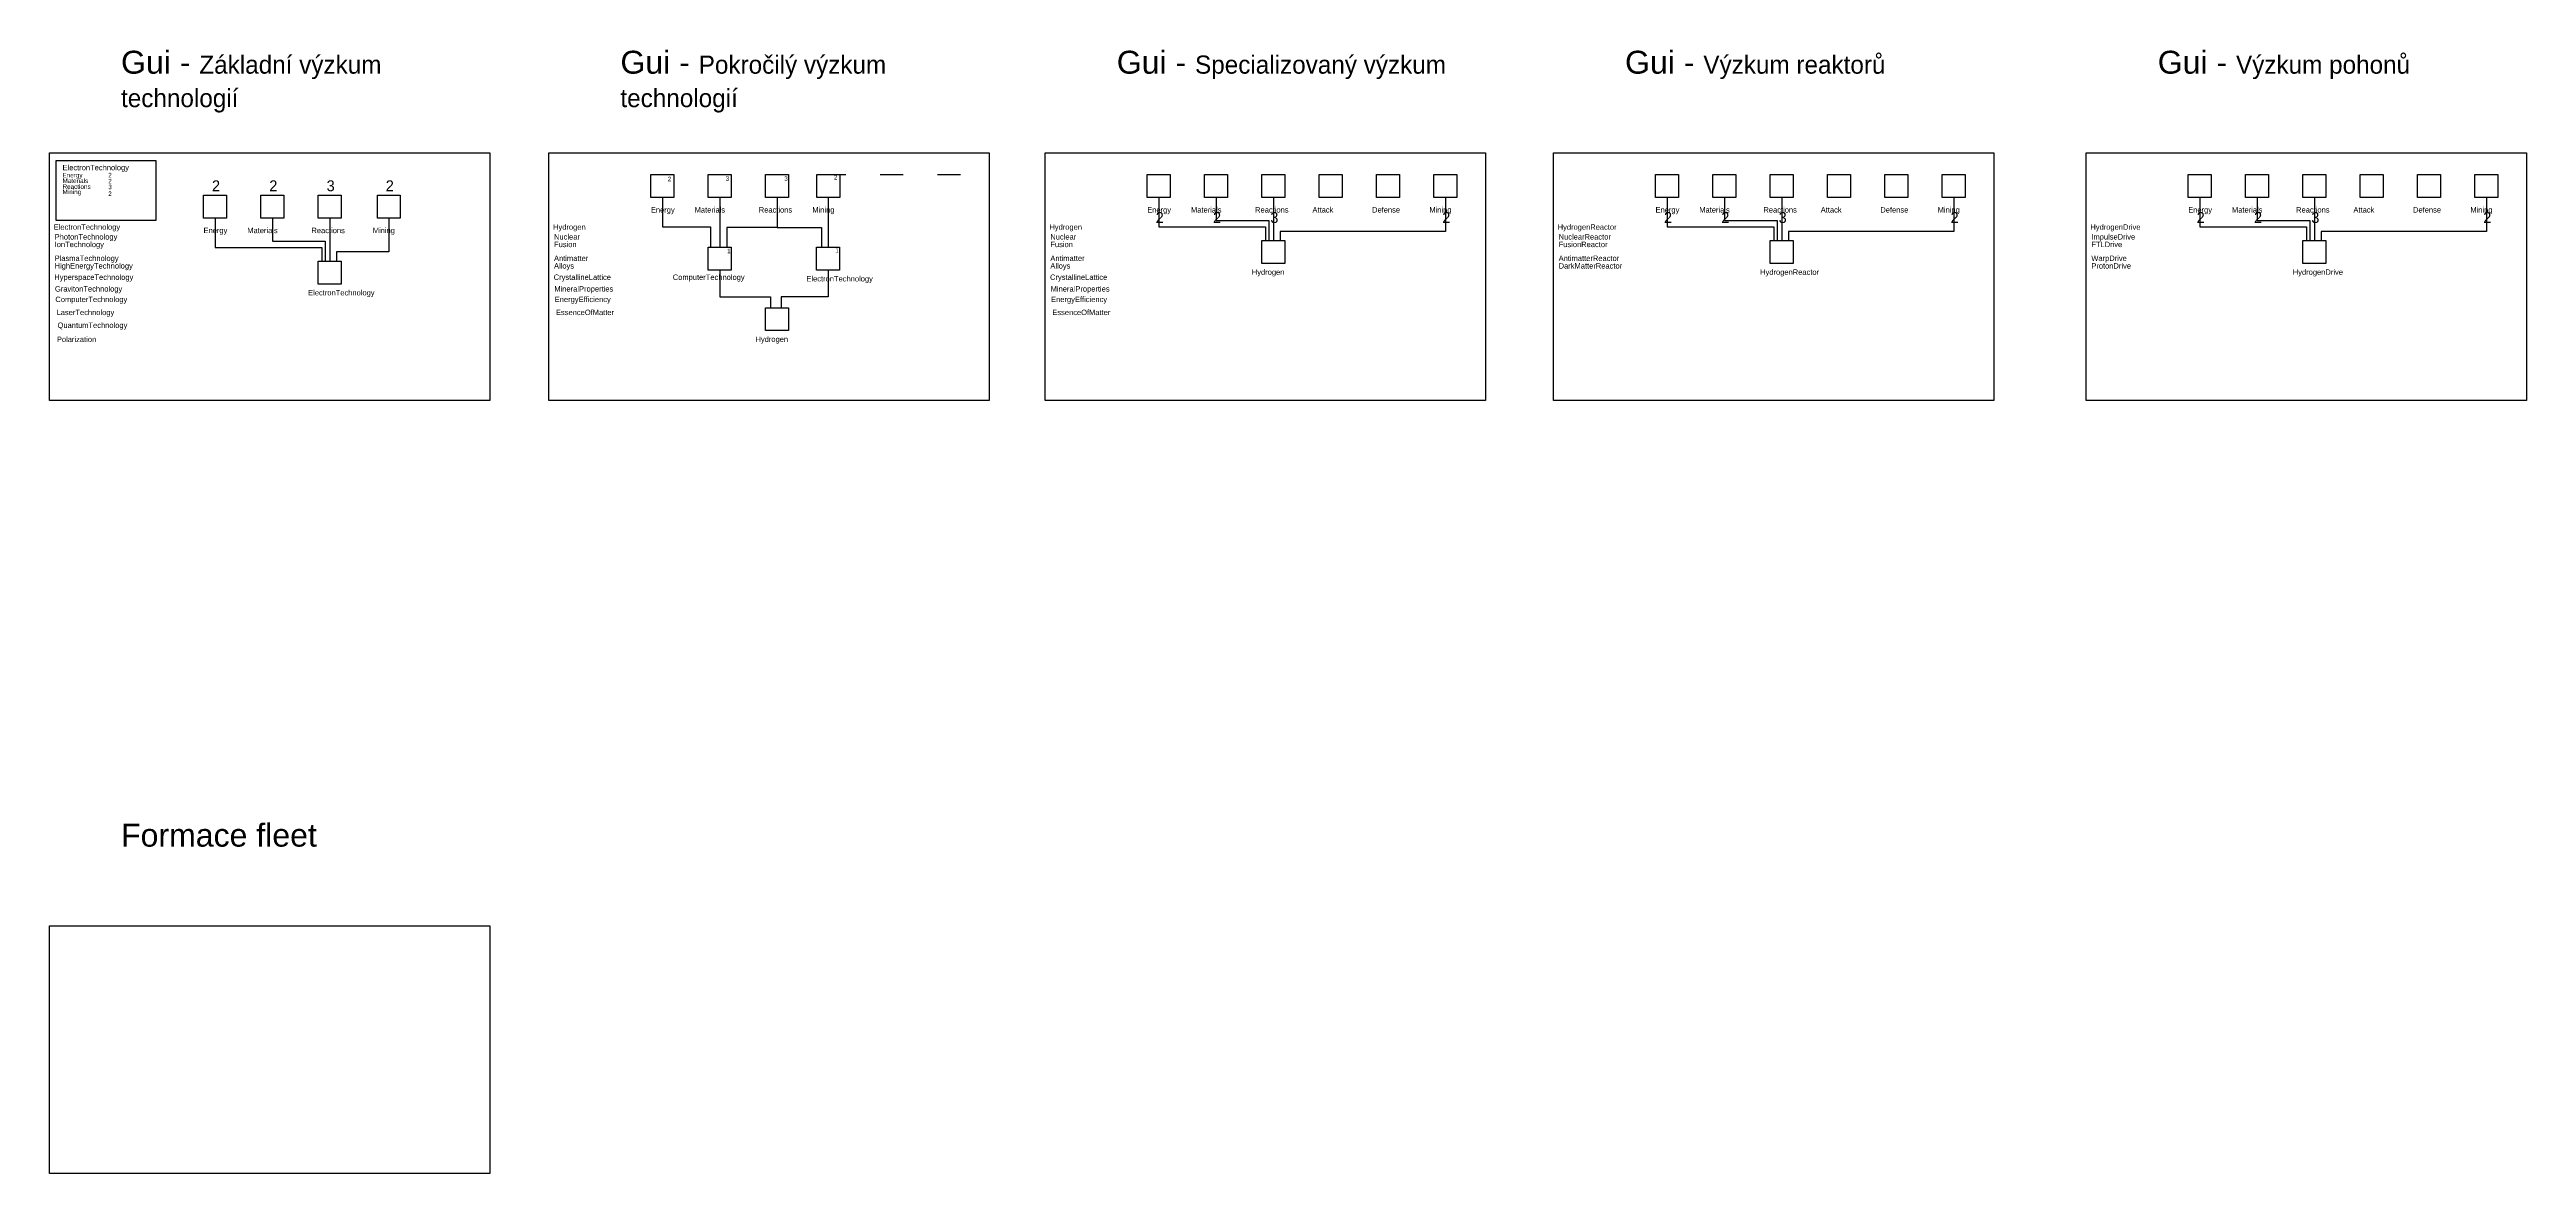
# Model space of a CAD drawing. Header units: millimetres. Extents: x 26535 to 76300, y -7871 to 12129.
# Drawn here: x 52049 to 62851, y -4030 to 873 of the extents above; entities that cross this region are included whole.
import ezdxf

# ---------------------------------------------------------------- set-up
doc = ezdxf.new("R2010")
doc.units = ezdxf.units.MM
for name, color, linetype in [('Kce', 9, 'Continuous'), ('Prvky', 103, 'Continuous'), ('základní', 4, 'Continuous')]:
    doc.layers.add(name, color=color, linetype=linetype)
doc.layers.add('Layer2', color=231, linetype='Continuous', plot=False)
doc.layers.add('Obrys', color=253, linetype='Continuous', lineweight=30)
doc.styles.get("Standard").update_dxf_attribs({"font": 'arial.ttf'})

msp = doc.modelspace()

# ---------------------------------------------------------------- linework, layer by layer
at = {"layer": 'Kce'}
for p, q in [((54671.865, 327.536), (54771.865, 327.536)), ((54771.865, 327.536), (54771.865, 227.536)), ((54921.865, 327.536), (55021.865, 327.536)), ((55021.865, 327.536), (55021.865, 227.536)), ((55171.865, 327.536), (55271.865, 327.536)), ((55271.865, 327.536), (55271.865, 227.536)), ((55421.865, 327.536), (55521.865, 327.536)), ((55495.22, 327.536), (55495.22, 227.536)), ((55671.865, 327.536), (55771.865, 327.536)), ((55921.865, 327.536), (56021.865, 327.536)), ((56836.533, 327.536), (56936.533, 327.536)), ((56936.533, 327.536), (56936.533, 227.536)), ((57086.533, 327.536), (57186.533, 327.536)), ((57186.533, 327.536), (57186.533, 227.536)), ((57336.533, 327.536), (57436.533, 327.536)), ((57436.533, 327.536), (57436.533, 227.536)), ((57586.533, 327.536), (57686.533, 327.536)), ((57686.533, 327.536), (57686.533, 227.536)), ((57836.533, 327.536), (57936.533, 327.536)), ((57936.533, 327.536), (57936.533, 227.536)), ((58086.533, 327.536), (58186.533, 327.536)), ((58186.533, 327.536), (58186.533, 227.536)), ((59053.381, 327.536), (59153.381, 327.536)), ((59153.381, 327.536), (59153.381, 227.536)), ((59303.381, 327.536), (59403.381, 327.536)), ((59403.381, 327.536), (59403.381, 227.536)), ((59553.381, 327.536), (59653.381, 327.536)), ((59653.381, 327.536), (59653.381, 227.536)), ((59803.381, 327.536), (59903.381, 327.536)), ((59903.381, 327.536), (59903.381, 227.536)), ((60053.381, 327.536), (60153.381, 327.536)), ((60153.381, 327.536), (60153.381, 227.536)), ((60303.381, 327.536), (60403.381, 327.536)), ((60403.381, 327.536), (60403.381, 227.536)), ((61376.581, 327.536), (61476.581, 327.536)), ((61476.581, 327.536), (61476.581, 227.536)), ((61626.581, 327.536), (61726.581, 327.536)), ((61726.581, 327.536), (61726.581, 227.536)), ((61876.581, 327.536), (61976.581, 327.536)), ((61976.581, 327.536), (61976.581, 227.536)), ((62126.581, 327.536), (62226.581, 327.536)), ((62226.581, 327.536), (62226.581, 227.536)), ((62376.581, 327.536), (62476.581, 327.536)), ((62476.581, 327.536), (62476.581, 227.536)), ((62626.581, 327.536), (62726.581, 327.536)), ((62726.581, 327.536), (62726.581, 227.536)), ((52720.71, 237.701), (52820.71, 237.701)), ((52820.71, 237.701), (52820.71, 137.701)), ((52970.71, 237.701), (53070.71, 237.701)), ((53070.71, 237.701), (53070.71, 137.701)), ((53220.71, 237.701), (53320.71, 237.701)), ((53320.71, 237.701), (53320.71, 137.701)), ((53478.553, 237.701), (53578.553, 237.701)), ((53578.553, 237.701), (53578.553, 137.701)), ((55021.865, 10.651), (55021.865, -89.349)), ((55493.897, 10.651), (55493.897, -89.349)), ((57436.533, 39.518), (57436.533, -60.482)), ((59653.381, 39.518), (59653.381, -60.482)), ((61976.581, 39.518), (61976.581, -60.482)), ((53320.71, -50.317), (53320.71, -150.317)), ((55271.865, -253.354), (55271.865, -353.354))]:
    msp.add_line(p, q, dxfattribs=at)
at = {"layer": 'Layer2'}
for p, q in [((54721.865, 227.536), (54721.865, 99.102)), ((54971.865, 227.536), (54971.865, 10.651)), ((55221.865, 227.536), (55221.865, 95.928)), ((55445.22, 227.536), (55445.22, 10.651)), ((56886.533, 227.536), (56886.533, 99.102)), ((57136.533, 227.536), (57136.533, 127.195)), ((57386.533, 227.536), (57386.533, 39.518)), ((58136.533, 227.536), (58136.533, 79.436)), ((59103.381, 227.536), (59103.381, 99.102)), ((59353.381, 227.536), (59353.381, 127.195)), ((59603.381, 227.536), (59603.381, 39.518)), ((60353.381, 227.536), (60353.381, 79.436)), ((61426.581, 227.536), (61426.581, 99.102)), ((61676.581, 227.536), (61676.581, 127.195)), ((61926.581, 227.536), (61926.581, 39.518)), ((62676.581, 227.536), (62676.581, 79.436)), ((52770.71, 137.701), (52770.71, 9.267)), ((53020.71, 137.701), (53020.71, 37.36)), ((53270.71, 137.701), (53270.71, -50.317)), ((53528.553, 137.701), (53528.553, -10.399)), ((57136.533, 127.195), (57366.269, 127.195)), ((57366.269, 127.195), (57366.269, 39.518)), ((59353.381, 127.195), (59583.118, 127.195)), ((59583.118, 127.195), (59583.118, 39.518)), ((61676.581, 127.195), (61906.317, 127.195)), ((61906.317, 127.195), (61906.317, 39.518)), ((52770.71, 9.267), (53236.395, 9.267)), ((53020.71, 37.36), (53250.446, 37.36)), ((53236.395, 9.267), (53236.395, -50.317)), ((53250.446, 37.36), (53250.446, -50.317)), ((54721.865, 99.102), (54930.928, 99.102)), ((54930.928, 99.102), (54930.928, 10.651)), ((55221.865, 95.928), (55002.52, 95.928)), ((55002.52, 95.928), (55002.52, 10.651)), ((55221.865, 95.928), (55415.797, 95.928)), ((55415.797, 95.928), (55415.797, 10.651)), ((56886.533, 99.102), (57352.218, 99.102)), ((57352.218, 99.102), (57352.218, 39.518)), ((58136.533, 79.436), (57415.446, 79.436)), ((57415.446, 79.436), (57415.446, 39.518)), ((59103.381, 99.102), (59569.067, 99.102)), ((59569.067, 99.102), (59569.067, 39.518)), ((60353.381, 79.436), (59632.294, 79.436)), ((59632.294, 79.436), (59632.294, 39.518)), ((61426.581, 99.102), (61892.266, 99.102)), ((61892.266, 99.102), (61892.266, 39.518)), ((62676.581, 79.436), (61955.494, 79.436)), ((61955.494, 79.436), (61955.494, 39.518)), ((53299.623, -10.399), (53299.623, -50.317)), ((53528.553, -10.399), (53299.623, -10.399)), ((54971.865, -89.349), (54971.865, -206.265)), ((55443.897, -89.349), (55443.897, -206.265)), ((54971.865, -206.265), (55193.772, -206.265)), ((55193.772, -206.265), (55193.772, -253.354)), ((55443.897, -206.265), (55238.94, -206.265)), ((55238.94, -206.265), (55238.94, -253.354))]:
    msp.add_line(p, q, dxfattribs=at)
at = {"layer": 'Obrys'}
for points in [[(52048.758, 421.848), (53968.758, 421.848), (53968.758, -658.152), (52048.758, -658.152)], [(52077.259, 388.699), (52512.216, 388.699), (52512.216, 127.536), (52077.259, 127.536)], [(54226.703, 421.848), (56146.703, 421.848), (56146.703, -658.152), (54226.703, -658.152)], [(54671.865, 327.536), (54771.865, 327.536), (54771.865, 227.536), (54671.865, 227.536)], [(54921.865, 327.536), (55021.865, 327.536), (55021.865, 227.536), (54921.865, 227.536)], [(55171.865, 327.536), (55271.865, 327.536), (55271.865, 227.536), (55171.865, 227.536)], [(55395.22, 327.536), (55495.22, 327.536), (55495.22, 227.536), (55395.22, 227.536)], [(56391.37, 421.848), (58311.37, 421.848), (58311.37, -658.152), (56391.37, -658.152)], [(56836.533, 327.536), (56936.533, 327.536), (56936.533, 227.536), (56836.533, 227.536)], [(57086.533, 327.536), (57186.533, 327.536), (57186.533, 227.536), (57086.533, 227.536)], [(57336.533, 327.536), (57436.533, 327.536), (57436.533, 227.536), (57336.533, 227.536)], [(57586.533, 327.536), (57686.533, 327.536), (57686.533, 227.536), (57586.533, 227.536)], [(57836.533, 327.536), (57936.533, 327.536), (57936.533, 227.536), (57836.533, 227.536)], [(58086.533, 327.536), (58186.533, 327.536), (58186.533, 227.536), (58086.533, 227.536)], [(58608.218, 421.848), (60528.218, 421.848), (60528.218, -658.152), (58608.218, -658.152)], [(59053.381, 327.536), (59153.381, 327.536), (59153.381, 227.536), (59053.381, 227.536)], [(59303.381, 327.536), (59403.381, 327.536), (59403.381, 227.536), (59303.381, 227.536)], [(59553.381, 327.536), (59653.381, 327.536), (59653.381, 227.536), (59553.381, 227.536)], [(59803.381, 327.536), (59903.381, 327.536), (59903.381, 227.536), (59803.381, 227.536)], [(60053.381, 327.536), (60153.381, 327.536), (60153.381, 227.536), (60053.381, 227.536)], [(60303.381, 327.536), (60403.381, 327.536), (60403.381, 227.536), (60303.381, 227.536)], [(60931.418, 421.848), (62851.418, 421.848), (62851.418, -658.152), (60931.418, -658.152)], [(61376.581, 327.536), (61476.581, 327.536), (61476.581, 227.536), (61376.581, 227.536)], [(61626.581, 327.536), (61726.581, 327.536), (61726.581, 227.536), (61626.581, 227.536)], [(61876.581, 327.536), (61976.581, 327.536), (61976.581, 227.536), (61876.581, 227.536)], [(62126.581, 327.536), (62226.581, 327.536), (62226.581, 227.536), (62126.581, 227.536)], [(62376.581, 327.536), (62476.581, 327.536), (62476.581, 227.536), (62376.581, 227.536)], [(62626.581, 327.536), (62726.581, 327.536), (62726.581, 227.536), (62626.581, 227.536)], [(52720.71, 237.701), (52820.71, 237.701), (52820.71, 137.701), (52720.71, 137.701)], [(52970.71, 237.701), (53070.71, 237.701), (53070.71, 137.701), (52970.71, 137.701)], [(53220.71, 237.701), (53320.71, 237.701), (53320.71, 137.701), (53220.71, 137.701)], [(53478.553, 237.701), (53578.553, 237.701), (53578.553, 137.701), (53478.553, 137.701)], [(54921.865, 10.651), (55021.865, 10.651), (55021.865, -89.349), (54921.865, -89.349)], [(55393.897, 10.651), (55493.897, 10.651), (55493.897, -89.349), (55393.897, -89.349)], [(57336.533, 39.518), (57436.533, 39.518), (57436.533, -60.482), (57336.533, -60.482)], [(59553.381, 39.518), (59653.381, 39.518), (59653.381, -60.482), (59553.381, -60.482)], [(61876.581, 39.518), (61976.581, 39.518), (61976.581, -60.482), (61876.581, -60.482)], [(53220.71, -50.317), (53320.71, -50.317), (53320.71, -150.317), (53220.71, -150.317)], [(55171.865, -253.354), (55271.865, -253.354), (55271.865, -353.354), (55171.865, -353.354)], [(52048.758, -2949.555), (53968.758, -2949.555), (53968.758, -4029.555), (52048.758, -4029.555)]]:
    msp.add_lwpolyline(points, close=True, dxfattribs=at)
at = {"layer": 'základní'}
for p, q in [((52048.758, -658.152), (52048.758, 421.848)), ((52048.758, 421.848), (53968.758, 421.848)), ((53968.758, 421.848), (53968.758, -658.152)), ((54226.703, -658.152), (54226.703, 421.848)), ((54226.703, 421.848), (56146.703, 421.848)), ((56146.703, 421.848), (56146.703, -658.152)), ((56391.37, -658.152), (56391.37, 421.848)), ((56391.37, 421.848), (58311.37, 421.848)), ((58311.37, 421.848), (58311.37, -658.152)), ((58608.218, -658.152), (58608.218, 421.848)), ((58608.218, 421.848), (60528.218, 421.848)), ((60528.218, 421.848), (60528.218, -658.152)), ((60931.418, -658.152), (60931.418, 421.848)), ((60931.418, 421.848), (62851.418, 421.848)), ((62851.418, 421.848), (62851.418, -658.152)), ((53968.758, -658.152), (52048.758, -658.152)), ((56146.703, -658.152), (54226.703, -658.152)), ((58311.37, -658.152), (56391.37, -658.152)), ((60528.218, -658.152), (58608.218, -658.152)), ((62851.418, -658.152), (60931.418, -658.152)), ((52048.758, -4029.555), (52048.758, -2949.555)), ((52048.758, -2949.555), (53968.758, -2949.555)), ((53968.758, -2949.555), (53968.758, -4029.555)), ((53968.758, -4029.555), (52048.758, -4029.555))]:
    msp.add_line(p, q, dxfattribs=at)

# ---------------------------------------------------------------- texts
at = {"layer": 'Obrys', "char_height": 100, "attachment_point": 1}
for s, insert in [('Gui - {\\fCascadia Mono|b0|i0|c238|p49;\\H0.79167x;\\C96;\\c32768;Základní výzkum technologií}', (52360.57, 867.343)), ('Gui - {\\fCascadia Mono|b0|i0|c238|p49;\\H0.79167x;\\C96;\\c32768;Pokročilý výzkum technologií}', (54538.515, 867.343)), ('Gui - {\\fCascadia Mono|b0|i0|c238|p49;\\H0.79167x;\\C96;\\c32768;Specializovaný výzkum}', (56703.183, 867.343)), ('Gui - {\\fCascadia Mono|b0|i0|c238|p49;\\H0.79167x;\\C96;\\c32768;Výzkum reaktorů}', (58920.031, 867.343)), ('Gui - {\\fCascadia Mono|b0|i0|c238|p49;\\H0.79167x;\\C96;\\c32768;Výzkum pohonů}', (61243.231, 867.343)), ('Formace fleet', (52360.57, -2504.06))]:
    msp.add_mtext_dynamic_manual_height_columns(s, width=1557.3709, gutter_width=12.5, heights=[347.945], dxfattribs=dict(at, insert=insert))
at = {"layer": 'Prvky', "attachment_point": 1}
for s, width, insert, char_height in [('{\\fCascadia Mono|b0|i0|c238|p49;\\C85;\\c4766296;Energy }', 115.92599, (52105.402, 334.77), 20), ('{\\fCascadia Mono|b0|i0|c238|p49;\\H0.79167x;ElectronTechnology}', 151.55762, (52105.402, 369.699), 30), ('{\\fCascadia Mono|b0|i0|c238|p49;\\C85;\\c4766296;Materials }', 115.92599, (52105.402, 310.172), 20), ('{\\fCascadia Mono|b0|i0|c238|p49;\\C85;\\c4766296;Reactions }', 115.92599, (52105.402, 284.878), 20), ('{\\fCascadia Mono|b0|i0|c238|p49;\\C85;\\c4766296;Mining }', 115.92599, (52105.402, 261.883), 20), ('{\\fCascadia Mono|b0|i0|c238|p49;\\H0.79167x;ElectronTechnology}', 151.55762, (52066.812, 110.339), 30), ('{\\fCascadia Mono|b0|i0|c238|p49;\\H0.79167x;Hydrogen}', 151.55762, (54244.757, 110.339), 30), ('{\\fCascadia Mono|b0|i0|c238|p49;\\H0.79167x;Hydrogen}', 151.55762, (56409.424, 110.339), 30), ('{\\fCascadia Mono|b0|i0|c238|p49;\\H0.79167x;HydrogenReactor}', 151.55762, (58626.272, 110.339), 30), ('{\\fCascadia Mono|b0|i0|c238|p49;\\H0.79167x;HydrogenDrive}', 151.55762, (60949.472, 110.339), 30), ('{\\fCascadia Mono|b0|i0|c238|p49;\\H0.79167x;Hydrogen}', 151.55762, (57292.319, -86.244), 30), ('{\\fCascadia Mono|b0|i0|c238|p49;\\H0.79167x;HydrogenReactor}', 151.55762, (59509.167, -86.244), 30), ('{\\fCascadia Mono|b0|i0|c238|p49;\\H0.79167x;HydrogenDrive}', 151.55762, (61832.367, -86.244), 30), ('{\\fCascadia Mono|b0|i0|c238|p49;\\H0.79167x;ElectronTechnology}', 151.55762, (53176.496, -176.079), 30), ('{\\fCascadia Mono|b0|i0|c238|p49;\\H0.79167x;ElectronTechnology}', 151.55762, (55349.683, -115.111), 30), ('{\\fCascadia Mono|b0|i0|c238|p49;\\H0.79167x;Hydrogen}', 151.55762, (55127.651, -379.116), 30)]:
    msp.add_mtext_dynamic_manual_height_columns(s, width=width, gutter_width=12.5, heights=[0], dxfattribs=dict(at, insert=insert, char_height=char_height))
at = {"layer": 'základní', "attachment_point": 1}
for s, width, heights, insert, char_height in [('{\\fCascadia Mono|b0|i0|c238|p49;\\H0.79167x;2}', 41.4547, [33.963], (52305.023, 334.75), 25), ('{\\fCascadia Mono|b0|i0|c238|p49;\\H0.79167x;2}', 41.4547, [33.963], (55469.408, 324.943), 25), ('{\\fCascadia Mono|b0|i0|c238|p49;\\H0.79167x;3}', 41.4547, [33.963], (52305.023, 283.202), 25), ('{\\fCascadia Mono|b0|i0|c238|p49;\\H0.79167x;2}', 41.4547, [33.963], (52305.023, 308.496), 25), ('{\\fCascadia Mono|b0|i0|c238|p49;\\H0.79167x;2}', 41.4547, [33.963], (52305.023, 253.756), 25), ('{\\fCascadia Mono|b0|i0|c238|p49;\\H0.79167x;2}', 41.4547, [33.963], (52757.17, 302.137), 60), ('{\\fCascadia Mono|b0|i0|c238|p49;\\H0.79167x;2}', 41.4547, [33.963], (53007.17, 302.137), 60), ('{\\fCascadia Mono|b0|i0|c238|p49;\\H0.79167x;3}', 41.4547, [33.963], (53257.17, 302.137), 60), ('{\\fCascadia Mono|b0|i0|c238|p49;\\H0.79167x;2}', 41.4547, [33.963], (53515.013, 302.137), 60), ('{\\fCascadia Mono|b0|i0|c238|p49;\\H0.79167x;2}', 41.4547, [33.963], (54744.963, 317.979), 25), ('{\\fCascadia Mono|b0|i0|c238|p49;\\H0.79167x;3}', 41.4547, [33.963], (54997.475, 319.72), 25), ('{\\fCascadia Mono|b0|i0|c238|p49;\\H0.79167x;3}', 41.4547, [33.963], (55253.305, 319.841), 25), ('{\\fCascadia Mono|b0|i0|c238|p49;\\H0.79167x;Energy}', 151.55762, [0], (54671.566, 185.353), 30), ('{\\fCascadia Mono|b0|i0|c238|p49;\\H0.79167x;\\C5;Materials}', 229.62623, [0], (54862.191, 185.353), 30), ('{\\fCascadia Mono|b0|i0|c238|p49;\\H0.79167x;\\C5;Reactions}', 229.62623, [0], (55141.986, 185.353), 30), ('{\\fCascadia Mono|b0|i0|c238|p49;\\H0.79167x;Mining}', 229.62623, [0], (55375.361, 185.353), 30), ('{\\fCascadia Mono|b0|i0|c238|p49;\\H0.79167x;Energy}', 151.55762, [0], (56836.233, 185.353), 30), ('{\\fCascadia Mono|b0|i0|c238|p49;\\H0.79167x;2}', 41.4547, [33.963], (56872.993, 163.538), 60), ('{\\fCascadia Mono|b0|i0|c238|p49;\\H0.79167x;\\C5;Materials}', 229.62623, [0], (57026.858, 185.353), 30), ('{\\fCascadia Mono|b0|i0|c238|p49;\\H0.79167x;2}', 41.4547, [33.963], (57122.993, 163.538), 60), ('{\\fCascadia Mono|b0|i0|c238|p49;\\H0.79167x;\\C5;Reactions}', 229.62623, [0], (57306.653, 185.353), 30), ('{\\fCascadia Mono|b0|i0|c238|p49;\\H0.79167x;3}', 41.4547, [33.963], (57372.993, 163.538), 60), ('{\\fCascadia Mono|b0|i0|c238|p49;\\H0.79167x;\\C5;Attack}', 229.62623, [0], (57556.653, 185.353), 30), ('{\\fCascadia Mono|b0|i0|c238|p49;\\H0.79167x;Defense}', 229.62623, [0], (57816.673, 185.353), 30), ('{\\fCascadia Mono|b0|i0|c238|p49;\\H0.79167x;Mining}', 229.62623, [0], (58066.673, 185.353), 30), ('{\\fCascadia Mono|b0|i0|c238|p49;\\H0.79167x;2}', 41.4547, [33.963], (58122.993, 163.538), 60), ('{\\fCascadia Mono|b0|i0|c238|p49;\\H0.79167x;Energy}', 151.55762, [0], (59053.082, 185.353), 30), ('{\\fCascadia Mono|b0|i0|c238|p49;\\H0.79167x;2}', 41.4547, [33.963], (59089.842, 163.538), 60), ('{\\fCascadia Mono|b0|i0|c238|p49;\\H0.79167x;\\C5;Materials}', 229.62623, [0], (59243.706, 185.353), 30), ('{\\fCascadia Mono|b0|i0|c238|p49;\\H0.79167x;2}', 41.4547, [33.963], (59339.842, 163.538), 60), ('{\\fCascadia Mono|b0|i0|c238|p49;\\H0.79167x;\\C5;Reactions}', 229.62623, [0], (59523.502, 185.353), 30), ('{\\fCascadia Mono|b0|i0|c238|p49;\\H0.79167x;3}', 41.4547, [33.963], (59589.842, 163.538), 60), ('{\\fCascadia Mono|b0|i0|c238|p49;\\H0.79167x;\\C5;Attack}', 229.62623, [0], (59773.502, 185.353), 30), ('{\\fCascadia Mono|b0|i0|c238|p49;\\H0.79167x;Defense}', 229.62623, [0], (60033.521, 185.353), 30), ('{\\fCascadia Mono|b0|i0|c238|p49;\\H0.79167x;Mining}', 229.62623, [0], (60283.521, 185.353), 30), ('{\\fCascadia Mono|b0|i0|c238|p49;\\H0.79167x;2}', 41.4547, [33.963], (60339.842, 163.538), 60), ('{\\fCascadia Mono|b0|i0|c238|p49;\\H0.79167x;Energy}', 151.55762, [0], (61376.281, 185.353), 30), ('{\\fCascadia Mono|b0|i0|c238|p49;\\H0.79167x;2}', 41.4547, [33.963], (61413.041, 163.538), 60), ('{\\fCascadia Mono|b0|i0|c238|p49;\\H0.79167x;\\C5;Materials}', 229.62623, [0], (61566.906, 185.353), 30), ('{\\fCascadia Mono|b0|i0|c238|p49;\\H0.79167x;2}', 41.4547, [33.963], (61663.041, 163.538), 60), ('{\\fCascadia Mono|b0|i0|c238|p49;\\H0.79167x;\\C5;Reactions}', 229.62623, [0], (61846.701, 185.353), 30), ('{\\fCascadia Mono|b0|i0|c238|p49;\\H0.79167x;3}', 41.4547, [33.963], (61913.041, 163.538), 60), ('{\\fCascadia Mono|b0|i0|c238|p49;\\H0.79167x;\\C5;Attack}', 229.62623, [0], (62096.701, 185.353), 30), ('{\\fCascadia Mono|b0|i0|c238|p49;\\H0.79167x;Defense}', 229.62623, [0], (62356.721, 185.353), 30), ('{\\fCascadia Mono|b0|i0|c238|p49;\\H0.79167x;Mining}', 229.62623, [0], (62606.721, 185.353), 30), ('{\\fCascadia Mono|b0|i0|c238|p49;\\H0.79167x;2}', 41.4547, [33.963], (62663.041, 163.538), 60), ('{\\fCascadia Mono|b0|i0|c238|p49;\\H0.79167x;PhotonTechnology}', 229.62623, [0], (52070.979, 67.643), 30), ('{\\fCascadia Mono|b0|i0|c238|p49;\\H0.79167x;IonTechnology}', 229.62623, [0], (52070.979, 34.526), 30), ('{\\fCascadia Mono|b0|i0|c238|p49;\\H0.79167x;Energy}', 151.55762, [0], (52720.41, 95.518), 30), ('{\\fCascadia Mono|b0|i0|c238|p49;\\H0.79167x;\\C5;Materials}', 229.62623, [0], (52911.035, 95.518), 30), ('{\\fCascadia Mono|b0|i0|c238|p49;\\H0.79167x;\\C5;Reactions}', 229.62623, [0], (53190.83, 95.518), 30), ('{\\fCascadia Mono|b0|i0|c238|p49;\\H0.79167x;Mining}', 229.62623, [0], (53458.693, 95.518), 30), ('{\\fCascadia Mono|b0|i0|c238|p49;\\H0.79167x;Nuclear}', 229.62623, [0], (54248.924, 67.643), 30), ('{\\fCascadia Mono|b0|i0|c238|p49;\\H0.79167x;\\C5;Fusion}', 229.62623, [0], (54248.924, 34.526), 30), ('{\\fCascadia Mono|b0|i0|c238|p49;\\H0.79167x;1}', 41.4547, [33.963], (55003.788, 3.601), 25), ('{\\fCascadia Mono|b0|i0|c238|p49;\\H0.79167x;1}', 41.4547, [33.963], (55475.758, 6.062), 25), ('{\\fCascadia Mono|b0|i0|c238|p49;\\H0.79167x;Nuclear}', 229.62623, [0], (56413.591, 67.643), 30), ('{\\fCascadia Mono|b0|i0|c238|p49;\\H0.79167x;\\C5;Fusion}', 229.62623, [0], (56413.591, 34.526), 30), ('{\\fCascadia Mono|b0|i0|c238|p49;\\H0.79167x;NuclearReactor}', 229.62623, [0], (58630.439, 67.643), 30), ('{\\fCascadia Mono|b0|i0|c238|p49;\\H0.79167x;FusionReactor}', 229.62623, [0], (58630.439, 34.526), 30), ('{\\fCascadia Mono|b0|i0|c238|p49;\\H0.79167x;FTLDrive}', 229.62623, [0], (60953.639, 34.526), 30), ('{\\fCascadia Mono|b0|i0|c238|p49;\\H0.79167x;ImpulseDrive}', 229.62623, [0], (60953.639, 67.643), 30), ('{\\fCascadia Mono|b0|i0|c238|p49;\\H0.79167x;HyperspaceTechnology}', 229.62623, [0], (52069.622, -108.453), 30), ('{\\fCascadia Mono|b0|i0|c238|p49;\\H0.79167x;PlasmaTechnology}', 229.62623, [0], (52070.979, -25.913), 30), ('{\\fCascadia Mono|b0|i0|c238|p49;\\H0.79167x;HighEnergyTechnology}', 229.62623, [0], (52070.979, -59.03), 30), ('{\\fCascadia Mono|b0|i0|c238|p49;\\H0.79167x;Antimatter}', 229.62623, [0], (54248.924, -25.913), 30), ('{\\fCascadia Mono|b0|i0|c238|p49;\\H0.79167x;Alloys}', 229.62623, [0], (54248.924, -59.03), 30), ('{\\fCascadia Mono|b0|i0|c238|p49;\\H0.79167x;CrystallineLattice}', 229.62623, [0], (54247.567, -108.453), 30), ('{\\fCascadia Mono|b0|i0|c238|p49;\\H0.79167x;ComputerTechnology}', 229.62623, [0], (54766.854, -108.615), 30), ('{\\fCascadia Mono|b0|i0|c238|p49;\\H0.79167x;Antimatter}', 229.62623, [0], (56413.591, -25.913), 30), ('{\\fCascadia Mono|b0|i0|c238|p49;\\H0.79167x;Alloys}', 229.62623, [0], (56413.591, -59.03), 30), ('{\\fCascadia Mono|b0|i0|c238|p49;\\H0.79167x;CrystallineLattice}', 229.62623, [0], (56412.235, -108.453), 30), ('{\\fCascadia Mono|b0|i0|c238|p49;\\H0.79167x;AntimatterReactor}', 229.62623, [0], (58630.439, -25.913), 30), ('{\\fCascadia Mono|b0|i0|c238|p49;\\H0.79167x;DarkMatterReactor}', 229.62623, [0], (58630.439, -59.03), 30), ('{\\fCascadia Mono|b0|i0|c238|p49;\\H0.79167x;WarpDrive}', 229.62623, [0], (60953.639, -25.913), 30), ('{\\fCascadia Mono|b0|i0|c238|p49;\\H0.79167x;ProtonDrive}', 229.62623, [0], (60953.639, -59.03), 30), ('{\\fCascadia Mono|b0|i0|c238|p49;\\H0.79167x;\\C5;GravitonTechnology}', 151.55762, [0], (52072.431, -159.357), 30), ('{\\fCascadia Mono|b0|i0|c238|p49;\\H0.79167x;ComputerTechnology}', 229.62623, [0], (52074.199, -205.182), 30), ('{\\fCascadia Mono|b0|i0|c238|p49;\\H0.79167x;MineralProperties}', 151.55762, [0], (54250.376, -159.357), 30), ('{\\fCascadia Mono|b0|i0|c238|p49;\\H0.79167x;EnergyEfficiency}', 229.62623, [0], (54252.143, -205.182), 30), ('{\\fCascadia Mono|b0|i0|c238|p49;\\H0.79167x;MineralProperties}', 151.55762, [0], (56415.043, -159.357), 30), ('{\\fCascadia Mono|b0|i0|c238|p49;\\H0.79167x;EnergyEfficiency}', 229.62623, [0], (56416.811, -205.182), 30), ('{\\fCascadia Mono|b0|i0|c238|p49;\\H0.79167x;\\C5;LaserTechnology}', 229.62623, [0], (52079.457, -261.898), 30), ('{\\fCascadia Mono|b0|i0|c238|p49;\\H0.79167x;QuantumTechnology}', 229.62623, [0], (52083.672, -318.085), 30), ('{\\fCascadia Mono|b0|i0|c238|p49;\\H0.79167x;\\C5;EssenceOfMatter}', 229.62623, [0], (54257.402, -261.898), 30), ('{\\fCascadia Mono|b0|i0|c238|p49;\\H0.79167x;\\C5;EssenceOfMatter}', 229.62623, [0], (56422.069, -261.898), 30), ('{\\fCascadia Mono|b0|i0|c238|p49;\\H0.79167x;Polarization}', 229.62623, [0], (52080.863, -379.419), 30)]:
    msp.add_mtext_dynamic_manual_height_columns(s, width=width, gutter_width=12.5, heights=heights, dxfattribs=dict(at, insert=insert, char_height=char_height))

doc.saveas('drawing.dxf')
